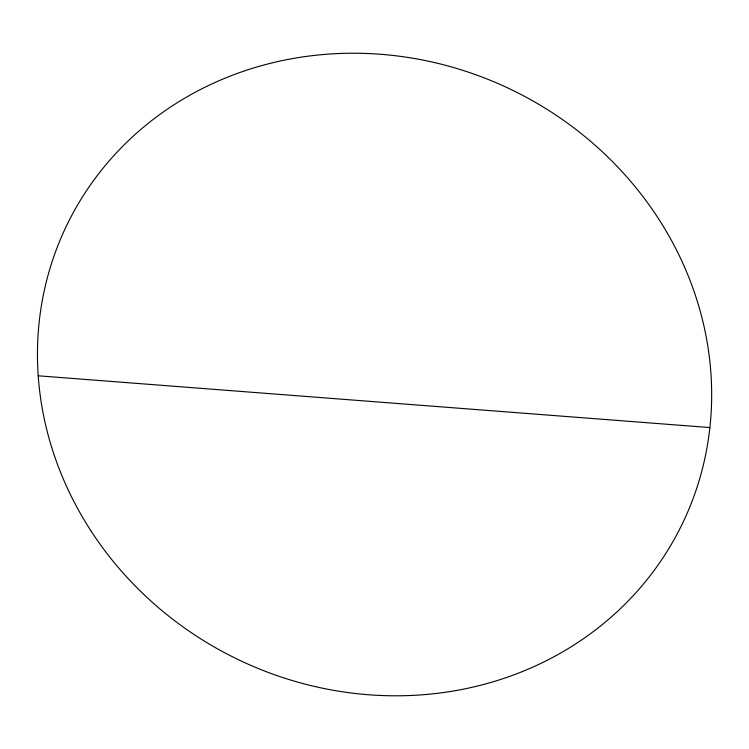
<?xml version="1.0" encoding="UTF-8"?>
<svg xmlns="http://www.w3.org/2000/svg" width="749" height="749" viewBox="0 0 749 749"><rect width="100%" height="100%" fill="white"/><g stroke="black" fill="none" stroke-linecap="round" stroke-linejoin="round"><path stroke-width="1.12" d="M38.199 375.801L709.893 427.567M91.247 531.303A342.068 316.003 26.3 0 0 674.437 538.98A342.068 316.003 26.3 0 0 357.994 53.263A342.068 316.003 26.3 0 0 91.247 531.303"/></g></svg>
